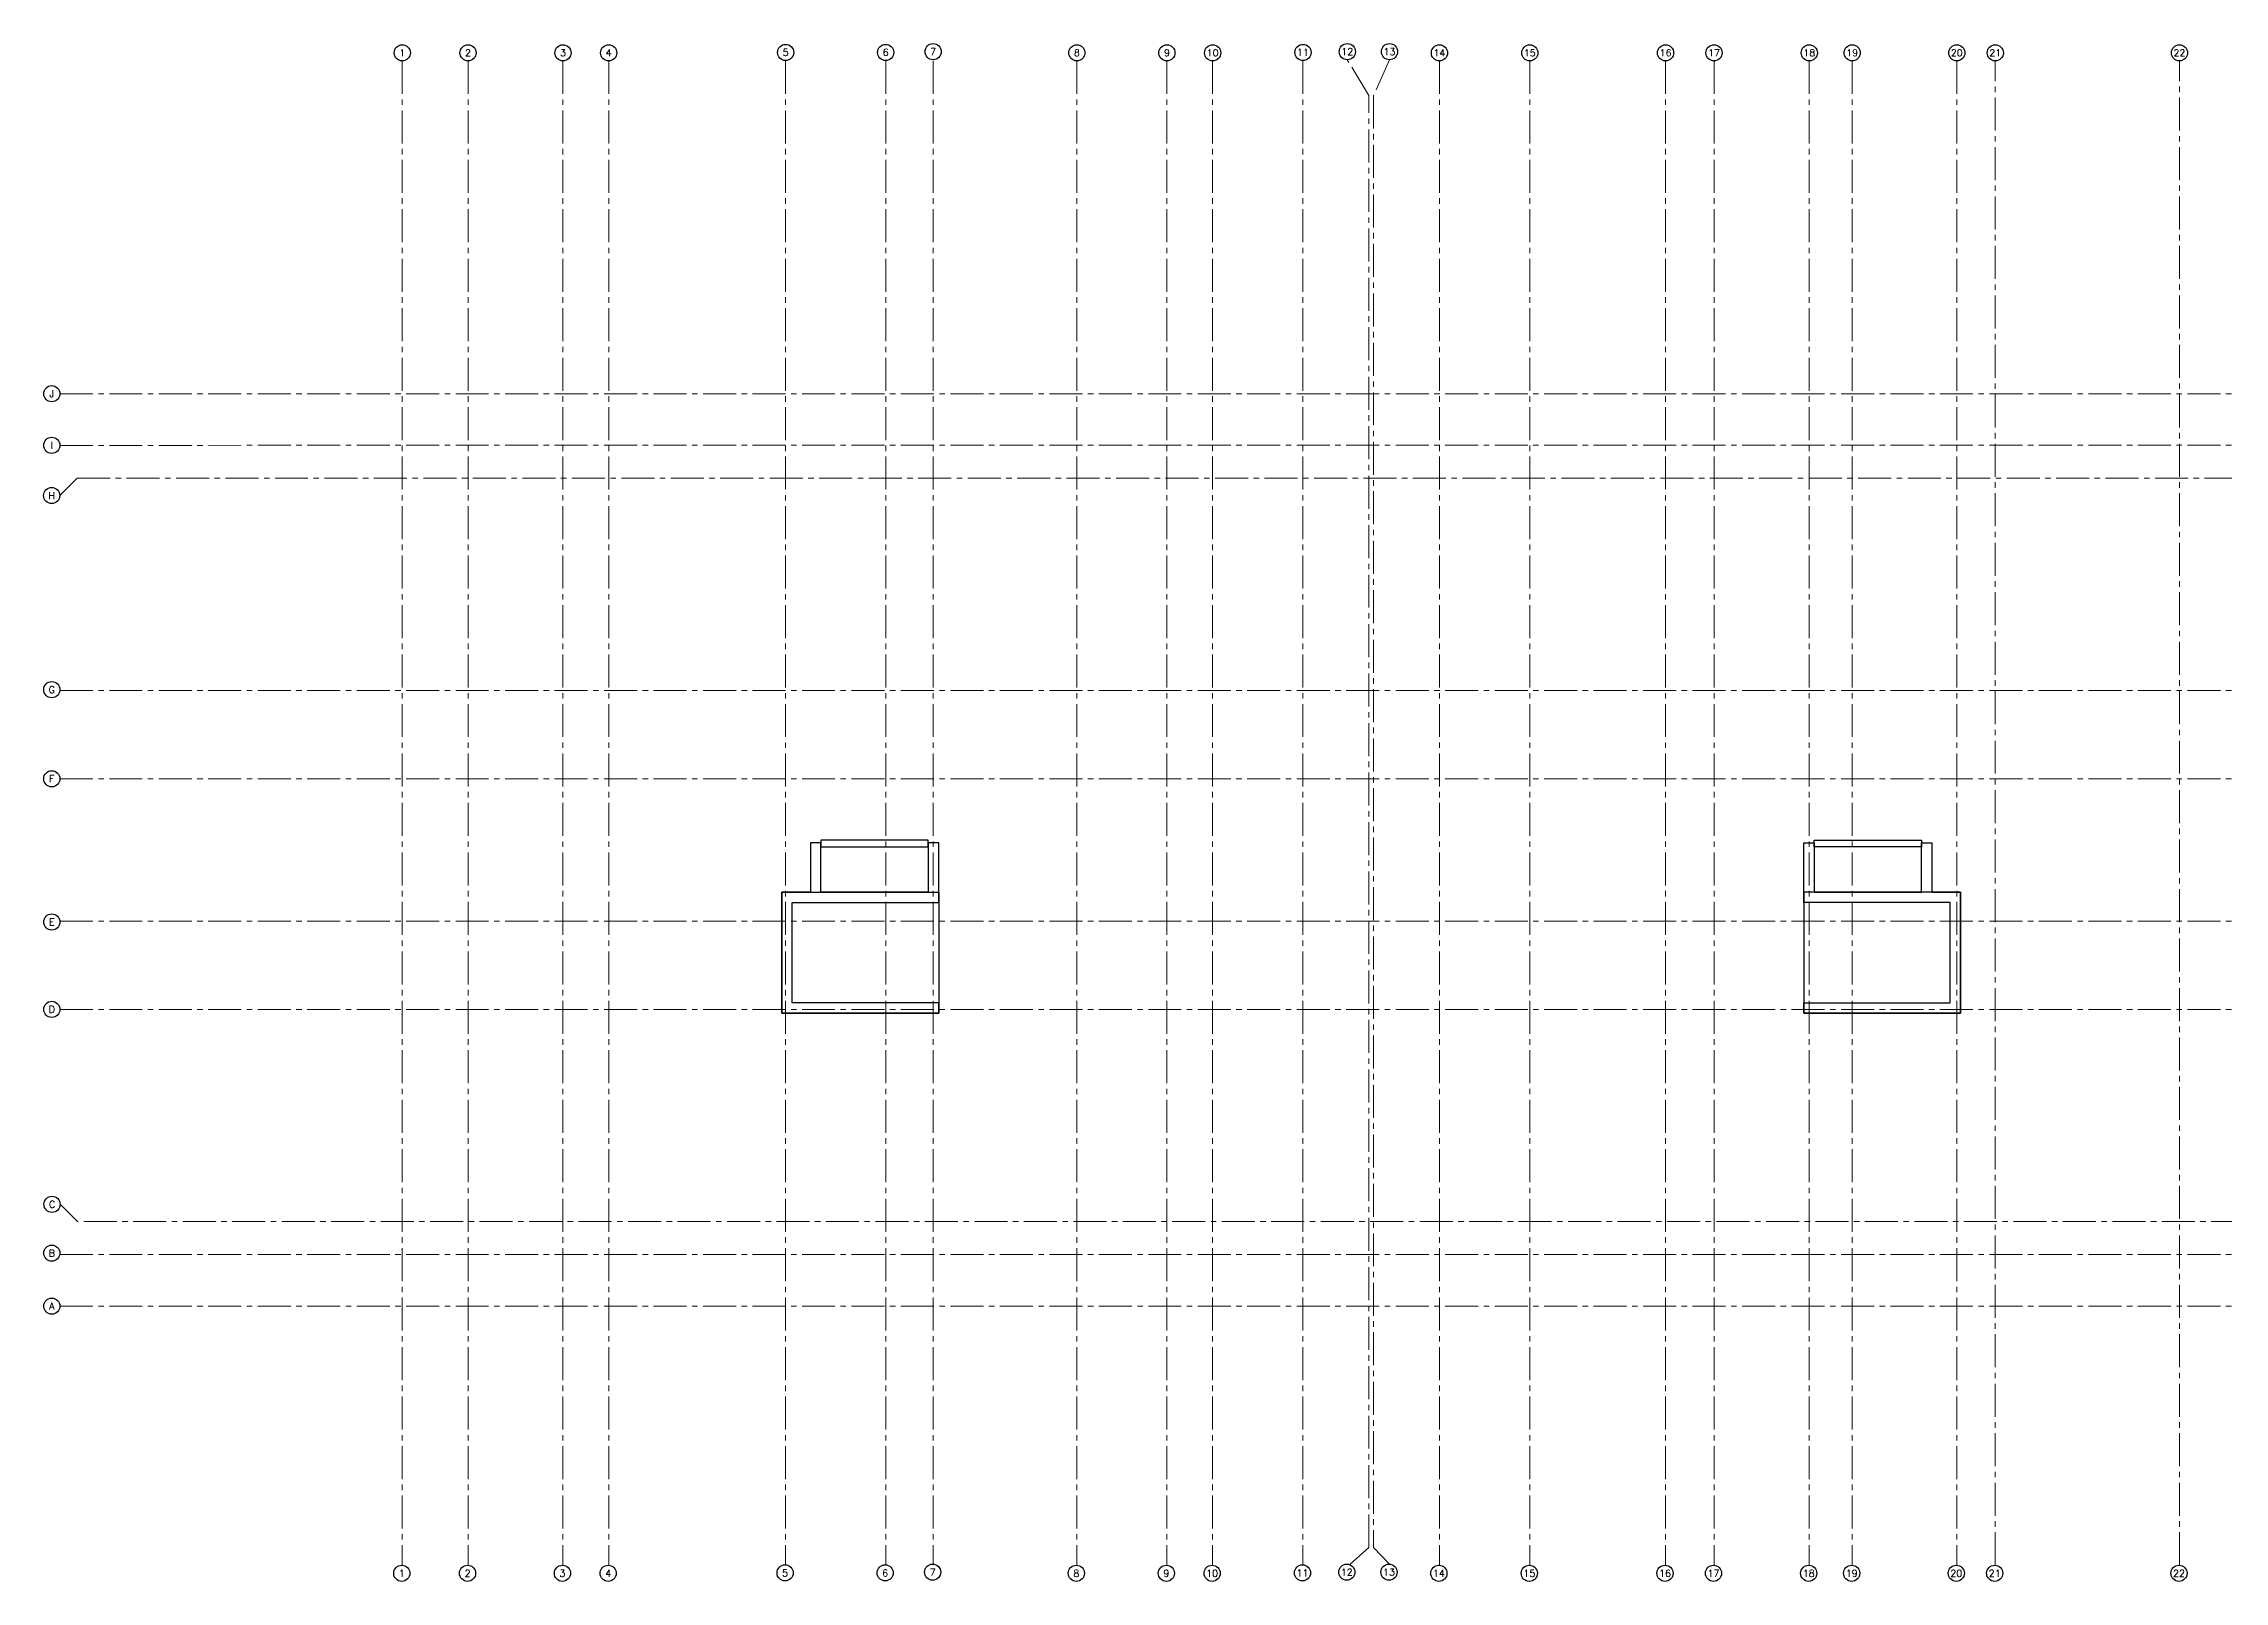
# Model space of a CAD drawing. Header units: metres. Extents: x -10 to 115, y -8 to 36.
# Drawn here: x -10.4 to 52.6, y -7.9 to 36.5 of the extents above; entities that cross this region are included whole.
import ezdxf
from ezdxf.enums import TextEntityAlignment as Align

# ---------------------------------------------------------------- set-up
doc = ezdxf.new("R2010")
doc.units = ezdxf.units.M
doc.linetypes.add('CENTER2', pattern=[28.575, 19.05, -3.175, 3.175, -3.175])
for name, color, linetype in [('GRID', 1, 'CENTER2'), ('S-GRID-CIRC', 3, 'Continuous'), ('S-GRID-CIRC-TEXT', 3, 'Continuous'), ('ShearWall', 241, 'Continuous'), ('Slab', 3, 'Continuous'), ('Wall', 1, 'Continuous')]:
    doc.layers.add(name, color=color, linetype=linetype)
doc.layers.add('S-GRID-DIMS', color=2, linetype='Continuous', lineweight=0)
doc.styles.add('S-ROMANS', font='romans.shx', dxfattribs={"width": 0.75})

# ---------------------------------------------------------------- blocks, each defined once
blk = doc.blocks.new('S-GRID-CIRC')
at = {"layer": 'S-GRID-CIRC'}
blk.add_circle((0, 0), 0.35, dxfattribs=at)
at = {"layer": 'S-GRID-CIRC-TEXT', "color": 3, "style": 'S-ROMANS', "flags": 8}
blk.add_attdef('GRID-CIRC', text='', height=0.3, dxfattribs=at).set_placement((0, 0), align=Align.MIDDLE)

msp = doc.modelspace()

# ---------------------------------------------------------------- linework, layer by layer
at = {"layer": 'GRID', "lineweight": 0, "ltscale": 0.05}
for p, q in [((0, 35.963), (0, -7.482)), ((1.9, 35.963), (1.9, -7.482)), ((4.64, 35.963), (4.64, -7.482)), ((5.96, 35.963), (5.96, -7.482)), ((11.07, 35.963), (11.07, -7.482)), ((13.96, 35.963), (13.96, -7.482)), ((15.33, 35.963), (15.33, -7.482)), ((19.48, 35.963), (19.48, -7.482)), ((22.08, 35.963), (22.08, -7.482)), ((23.4, 35.963), (23.4, -7.482)), ((26.01, 35.963), (26.01, -7.482)), ((29.95, 35.963), (29.95, -7.482)), ((32.56, 35.963), (32.56, -7.482)), ((36.48, 35.963), (36.48, -7.482)), ((37.88, 35.963), (37.88, -7.482)), ((40.63, 35.963), (40.63, -7.482)), ((41.87, 35.963), (41.87, -7.482)), ((44.89, 35.963), (44.89, -7.482)), ((46, -7.482), (46, 35.963)), ((51.32, -7.482), (51.32, 35.963)), ((-9.888, 26.35), (114.619, 26.351)), ((-9.888, 24.86), (114.619, 24.861)), ((-9.888, 17.78), (114.619, 17.781)), ((-9.888, 15.23), (114.619, 15.231)), ((-9.888, 11.12), (114.619, 11.121)), ((-9.888, 8.57), (114.619, 8.571)), ((-9.888, 1.49), (114.619, 1.491)), ((-9.888, 0), (114.619, 0.001))]:
    msp.add_line(p, q, dxfattribs=at)
for points in [[(27.37, -7.45), (27.91, -6.974), (27.91, 34.963), (27.29, 35.995)], [(28.51, 35.995), (28.05, 34.963), (28.05, -6.974), (28.51, -7.45)], [(-9.89, 23.41), (-9.39, 23.91), (114.541, 23.911), (114.612, 23.411)], [(114.849, 2.718), (114.629, 2.441), (-9.38, 2.44), (-9.88, 2.94)]]:
    msp.add_lwpolyline(points, dxfattribs=at)
at = {"layer": 'ShearWall'}
for points in [[(10.962, 8.46), (15.49, 8.46), (15.49, 8.76), (11.259, 8.76), (11.262, 11.66), (15.49, 11.66), (15.49, 13.38), (15.19, 13.38), (15.19, 11.96), (12.09, 11.96), (12.09, 13.38), (11.79, 13.38), (11.79, 11.96), (10.962, 11.96)], [(44.998, 8.46), (40.47, 8.46), (40.47, 8.76), (44.701, 8.76), (44.698, 11.66), (40.47, 11.66), (40.47, 13.38), (40.77, 13.38), (40.77, 11.96), (43.87, 11.96), (43.87, 13.38), (44.17, 13.38), (44.17, 11.96), (44.998, 11.96)]]:
    msp.add_lwpolyline(points, close=True, dxfattribs=at)
at = {"layer": 'Slab'}
for points in [[(15.49, 8.46), (10.962, 8.46), (10.962, 11.96), (15.49, 11.96)], [(40.47, 8.46), (44.998, 8.46), (44.998, 11.96), (40.47, 11.96)]]:
    msp.add_lwpolyline(points, close=True, dxfattribs=at)
at = {"layer": 'Wall'}
for points in [[(15.19, 13.26), (15.19, 13.46), (12.09, 13.46), (12.09, 13.26)], [(40.77, 13.26), (40.77, 13.46), (43.87, 13.46), (43.87, 13.26)]]:
    msp.add_lwpolyline(points, close=True, dxfattribs=at)

# ---------------------------------------------------------------- block references
at = {"layer": 'S-GRID-CIRC'}
ref = msp.add_blockref('S-GRID-CIRC', (-10.121, 26.35), dxfattribs=dict(at, xscale=0.667, yscale=0.667, zscale=0.667))
ref.add_attrib('GRID-CIRC', 'J', dxfattribs={"layer": 'S-GRID-CIRC-TEXT', "color": 3, "height": 0.2, "style": 'S-ROMANS'}).set_placement((-10.121, 26.35), align=Align.MIDDLE)
ref = msp.add_blockref('S-GRID-CIRC', (-10.121, 24.86), dxfattribs=dict(at, xscale=0.667, yscale=0.667, zscale=0.667))
ref.add_attrib('GRID-CIRC', 'I', dxfattribs={"layer": 'S-GRID-CIRC-TEXT', "color": 3, "height": 0.2, "style": 'S-ROMANS'}).set_placement((-10.121, 24.86), align=Align.MIDDLE)
ref = msp.add_blockref('S-GRID-CIRC', (-10.124, 23.41), dxfattribs=dict(at, xscale=0.667, yscale=0.667, zscale=0.667))
ref.add_attrib('GRID-CIRC', 'H', dxfattribs={"layer": 'S-GRID-CIRC-TEXT', "color": 3, "height": 0.2, "style": 'S-ROMANS'}).set_placement((-10.124, 23.41), align=Align.MIDDLE)
ref = msp.add_blockref('S-GRID-CIRC', (-10.122, 17.803), dxfattribs=dict(at, xscale=0.667, yscale=0.667, zscale=0.667))
ref.add_attrib('GRID-CIRC', 'G', dxfattribs={"layer": 'S-GRID-CIRC-TEXT', "color": 3, "height": 0.2, "style": 'S-ROMANS'}).set_placement((-10.122, 17.803), align=Align.MIDDLE)
ref = msp.add_blockref('S-GRID-CIRC', (-10.122, 15.23), dxfattribs=dict(at, xscale=0.667, yscale=0.667, zscale=0.667))
ref.add_attrib('GRID-CIRC', 'F', dxfattribs={"layer": 'S-GRID-CIRC-TEXT', "color": 3, "height": 0.2, "style": 'S-ROMANS'}).set_placement((-10.122, 15.23), align=Align.MIDDLE)
ref = msp.add_blockref('S-GRID-CIRC', (-10.121, 11.093), dxfattribs=dict(at, xscale=0.667, yscale=0.667, zscale=0.667))
ref.add_attrib('GRID-CIRC', 'E', dxfattribs={"layer": 'S-GRID-CIRC-TEXT', "color": 3, "height": 0.2, "style": 'S-ROMANS'}).set_placement((-10.121, 11.093), align=Align.MIDDLE)
ref = msp.add_blockref('S-GRID-CIRC', (-10.121, 8.57), dxfattribs=dict(at, xscale=0.667, yscale=0.667, zscale=0.667))
ref.add_attrib('GRID-CIRC', 'D', dxfattribs={"layer": 'S-GRID-CIRC-TEXT', "color": 3, "height": 0.2, "style": 'S-ROMANS'}).set_placement((-10.121, 8.57), align=Align.MIDDLE)
ref = msp.add_blockref('S-GRID-CIRC', (-10.113, 2.94), dxfattribs=dict(at, xscale=0.667, yscale=0.667, zscale=0.667))
ref.add_attrib('GRID-CIRC', 'C', dxfattribs={"layer": 'S-GRID-CIRC-TEXT', "color": 3, "height": 0.2, "style": 'S-ROMANS'}).set_placement((-10.113, 2.94), align=Align.MIDDLE)
ref = msp.add_blockref('S-GRID-CIRC', (-10.121, 1.53), dxfattribs=dict(at, xscale=0.667, yscale=0.667, zscale=0.667))
ref.add_attrib('GRID-CIRC', 'B', dxfattribs={"layer": 'S-GRID-CIRC-TEXT', "color": 3, "height": 0.2, "style": 'S-ROMANS'}).set_placement((-10.121, 1.53), align=Align.MIDDLE)
ref = msp.add_blockref('S-GRID-CIRC', (-10.121, 0), dxfattribs=dict(at, xscale=0.667, yscale=0.667, zscale=0.667))
ref.add_attrib('GRID-CIRC', 'A', dxfattribs={"layer": 'S-GRID-CIRC-TEXT', "color": 3, "height": 0.2, "style": 'S-ROMANS'}).set_placement((-10.121, 0), align=Align.MIDDLE)
at = {"layer": 'S-GRID-DIMS', "ltscale": 20}
ref = msp.add_blockref('S-GRID-CIRC', (0, 36.196), dxfattribs=dict(at, xscale=0.667, yscale=0.667, zscale=0.667))
ref.add_attrib('GRID-CIRC', '1', dxfattribs={"layer": 'S-GRID-CIRC-TEXT', "color": 3, "height": 0.2, "style": 'S-ROMANS'}).set_placement((0, 36.196), align=Align.MIDDLE)
ref = msp.add_blockref('S-GRID-CIRC', (1.9, 36.196), dxfattribs=dict(at, xscale=0.667, yscale=0.667, zscale=0.667))
ref.add_attrib('GRID-CIRC', '2', dxfattribs={"layer": 'S-GRID-CIRC-TEXT', "color": 3, "height": 0.2, "style": 'S-ROMANS'}).set_placement((1.9, 36.196), align=Align.MIDDLE)
ref = msp.add_blockref('S-GRID-CIRC', (4.64, 36.196), dxfattribs=dict(at, xscale=0.667, yscale=0.667, zscale=0.667))
ref.add_attrib('GRID-CIRC', '3', dxfattribs={"layer": 'S-GRID-CIRC-TEXT', "color": 3, "height": 0.2, "style": 'S-ROMANS'}).set_placement((4.64, 36.196), align=Align.MIDDLE)
ref = msp.add_blockref('S-GRID-CIRC', (5.96, 36.196), dxfattribs=dict(at, xscale=0.667, yscale=0.667, zscale=0.667))
ref.add_attrib('GRID-CIRC', '4', dxfattribs={"layer": 'S-GRID-CIRC-TEXT', "color": 3, "height": 0.2, "style": 'S-ROMANS'}).set_placement((5.96, 36.196), align=Align.MIDDLE)
ref = msp.add_blockref('S-GRID-CIRC', (11.07, 36.207), dxfattribs=dict(at, xscale=0.667, yscale=0.667, zscale=0.667))
ref.add_attrib('GRID-CIRC', '5', dxfattribs={"layer": 'S-GRID-CIRC-TEXT', "color": 3, "height": 0.2, "style": 'S-ROMANS'}).set_placement((11.07, 36.207), align=Align.MIDDLE)
ref = msp.add_blockref('S-GRID-CIRC', (13.96, 36.207), dxfattribs=dict(at, xscale=0.667, yscale=0.667, zscale=0.667))
ref.add_attrib('GRID-CIRC', '6', dxfattribs={"layer": 'S-GRID-CIRC-TEXT', "color": 3, "height": 0.2, "style": 'S-ROMANS'}).set_placement((13.96, 36.207), align=Align.MIDDLE)
ref = msp.add_blockref('S-GRID-CIRC', (15.33, 36.229), dxfattribs=dict(at, xscale=0.667, yscale=0.667, zscale=0.667))
ref.add_attrib('GRID-CIRC', '7', dxfattribs={"layer": 'S-GRID-CIRC-TEXT', "color": 3, "height": 0.2, "style": 'S-ROMANS'}).set_placement((15.33, 36.229), align=Align.MIDDLE)
ref = msp.add_blockref('S-GRID-CIRC', (19.48, 36.196), dxfattribs=dict(at, xscale=0.667, yscale=0.667, zscale=0.667))
ref.add_attrib('GRID-CIRC', '8', dxfattribs={"layer": 'S-GRID-CIRC-TEXT', "color": 3, "height": 0.2, "style": 'S-ROMANS'}).set_placement((19.48, 36.196), align=Align.MIDDLE)
ref = msp.add_blockref('S-GRID-CIRC', (22.08, 36.196), dxfattribs=dict(at, xscale=0.667, yscale=0.667, zscale=0.667))
ref.add_attrib('GRID-CIRC', '9', dxfattribs={"layer": 'S-GRID-CIRC-TEXT', "color": 3, "height": 0.2, "style": 'S-ROMANS'}).set_placement((22.08, 36.196), align=Align.MIDDLE)
ref = msp.add_blockref('S-GRID-CIRC', (23.401, 36.196), dxfattribs=dict(at, xscale=0.667, yscale=0.667, zscale=0.667))
ref.add_attrib('GRID-CIRC', '10', dxfattribs={"layer": 'S-GRID-CIRC-TEXT', "color": 3, "height": 0.2001, "style": 'S-ROMANS'}).set_placement((23.401, 36.196), align=Align.MIDDLE)
ref = msp.add_blockref('S-GRID-CIRC', (26.01, 36.207), dxfattribs=dict(at, xscale=0.667, yscale=0.667, zscale=0.667))
ref.add_attrib('GRID-CIRC', '11', dxfattribs={"layer": 'S-GRID-CIRC-TEXT', "color": 3, "height": 0.2001, "style": 'S-ROMANS'}).set_placement((26.01, 36.207), align=Align.MIDDLE)
ref = msp.add_blockref('S-GRID-CIRC', (27.29, 36.229), dxfattribs=dict(at, xscale=0.667, yscale=0.667, zscale=0.667))
ref.add_attrib('GRID-CIRC', '12', dxfattribs={"layer": 'S-GRID-CIRC-TEXT', "color": 3, "height": 0.2001, "style": 'S-ROMANS'}).set_placement((27.29, 36.229), align=Align.MIDDLE)
ref = msp.add_blockref('S-GRID-CIRC', (28.508, 36.229), dxfattribs=dict(at, xscale=0.667, yscale=0.667, zscale=0.667))
ref.add_attrib('GRID-CIRC', '13', dxfattribs={"layer": 'S-GRID-CIRC-TEXT', "color": 3, "height": 0.2001, "style": 'S-ROMANS'}).set_placement((28.508, 36.229), align=Align.MIDDLE)
ref = msp.add_blockref('S-GRID-CIRC', (29.95, 36.195), dxfattribs=dict(at, xscale=0.667, yscale=0.667, zscale=0.667))
ref.add_attrib('GRID-CIRC', '14', dxfattribs={"layer": 'S-GRID-CIRC-TEXT', "color": 3, "height": 0.2001, "style": 'S-ROMANS'}).set_placement((29.95, 36.195), align=Align.MIDDLE)
ref = msp.add_blockref('S-GRID-CIRC', (32.56, 36.195), dxfattribs=dict(at, xscale=0.667, yscale=0.667, zscale=0.667))
ref.add_attrib('GRID-CIRC', '15', dxfattribs={"layer": 'S-GRID-CIRC-TEXT', "color": 3, "height": 0.2001, "style": 'S-ROMANS'}).set_placement((32.56, 36.195), align=Align.MIDDLE)
ref = msp.add_blockref('S-GRID-CIRC', (36.48, 36.196), dxfattribs=dict(at, xscale=0.667, yscale=0.667, zscale=0.667))
ref.add_attrib('GRID-CIRC', '16', dxfattribs={"layer": 'S-GRID-CIRC-TEXT', "color": 3, "height": 0.2001, "style": 'S-ROMANS'}).set_placement((36.48, 36.196), align=Align.MIDDLE)
ref = msp.add_blockref('S-GRID-CIRC', (37.88, 36.196), dxfattribs=dict(at, xscale=0.667, yscale=0.667, zscale=0.667))
ref.add_attrib('GRID-CIRC', '17', dxfattribs={"layer": 'S-GRID-CIRC-TEXT', "color": 3, "height": 0.2001, "style": 'S-ROMANS'}).set_placement((37.88, 36.196), align=Align.MIDDLE)
ref = msp.add_blockref('S-GRID-CIRC', (40.63, 36.196), dxfattribs=dict(at, xscale=0.667, yscale=0.667, zscale=0.667))
ref.add_attrib('GRID-CIRC', '18', dxfattribs={"layer": 'S-GRID-CIRC-TEXT', "color": 3, "height": 0.2001, "style": 'S-ROMANS'}).set_placement((40.63, 36.196), align=Align.MIDDLE)
ref = msp.add_blockref('S-GRID-CIRC', (41.87, 36.196), dxfattribs=dict(at, xscale=0.667, yscale=0.667, zscale=0.667))
ref.add_attrib('GRID-CIRC', '19', dxfattribs={"layer": 'S-GRID-CIRC-TEXT', "color": 3, "height": 0.2001, "style": 'S-ROMANS'}).set_placement((41.87, 36.196), align=Align.MIDDLE)
ref = msp.add_blockref('S-GRID-CIRC', (44.89, 36.196), dxfattribs=dict(at, xscale=0.667, yscale=0.667, zscale=0.667))
ref.add_attrib('GRID-CIRC', '20', dxfattribs={"layer": 'S-GRID-CIRC-TEXT', "color": 3, "height": 0.2001, "style": 'S-ROMANS'}).set_placement((44.89, 36.196), align=Align.MIDDLE)
ref = msp.add_blockref('S-GRID-CIRC', (46.001, 36.196), dxfattribs=dict(at, xscale=0.667, yscale=0.667, zscale=0.667))
ref.add_attrib('GRID-CIRC', '21', dxfattribs={"layer": 'S-GRID-CIRC-TEXT', "color": 3, "height": 0.2001, "style": 'S-ROMANS'}).set_placement((46.001, 36.196), align=Align.MIDDLE)
ref = msp.add_blockref('S-GRID-CIRC', (51.32, 36.196), dxfattribs=dict(at, xscale=0.667, yscale=0.667, zscale=0.667))
ref.add_attrib('GRID-CIRC', '22', dxfattribs={"layer": 'S-GRID-CIRC-TEXT', "color": 3, "height": 0.2001, "style": 'S-ROMANS'}).set_placement((51.32, 36.196), align=Align.MIDDLE)
ref = msp.add_blockref('S-GRID-CIRC', (-0.015, -7.715), dxfattribs=dict(at, xscale=0.667, yscale=0.667, zscale=0.667))
ref.add_attrib('GRID-CIRC', '1', dxfattribs={"layer": 'S-GRID-CIRC-TEXT', "color": 3, "height": 0.2, "style": 'S-ROMANS'}).set_placement((-0.015, -7.715), align=Align.MIDDLE)
ref = msp.add_blockref('S-GRID-CIRC', (1.885, -7.715), dxfattribs=dict(at, xscale=0.667, yscale=0.667, zscale=0.667))
ref.add_attrib('GRID-CIRC', '2', dxfattribs={"layer": 'S-GRID-CIRC-TEXT', "color": 3, "height": 0.2, "style": 'S-ROMANS'}).set_placement((1.885, -7.715), align=Align.MIDDLE)
ref = msp.add_blockref('S-GRID-CIRC', (4.625, -7.715), dxfattribs=dict(at, xscale=0.667, yscale=0.667, zscale=0.667))
ref.add_attrib('GRID-CIRC', '3', dxfattribs={"layer": 'S-GRID-CIRC-TEXT', "color": 3, "height": 0.2, "style": 'S-ROMANS'}).set_placement((4.625, -7.715), align=Align.MIDDLE)
ref = msp.add_blockref('S-GRID-CIRC', (5.945, -7.715), dxfattribs=dict(at, xscale=0.667, yscale=0.667, zscale=0.667))
ref.add_attrib('GRID-CIRC', '4', dxfattribs={"layer": 'S-GRID-CIRC-TEXT', "color": 3, "height": 0.2, "style": 'S-ROMANS'}).set_placement((5.945, -7.715), align=Align.MIDDLE)
ref = msp.add_blockref('S-GRID-CIRC', (11.055, -7.704), dxfattribs=dict(at, xscale=0.667, yscale=0.667, zscale=0.667))
ref.add_attrib('GRID-CIRC', '5', dxfattribs={"layer": 'S-GRID-CIRC-TEXT', "color": 3, "height": 0.2, "style": 'S-ROMANS'}).set_placement((11.055, -7.704), align=Align.MIDDLE)
ref = msp.add_blockref('S-GRID-CIRC', (13.945, -7.704), dxfattribs=dict(at, xscale=0.667, yscale=0.667, zscale=0.667))
ref.add_attrib('GRID-CIRC', '6', dxfattribs={"layer": 'S-GRID-CIRC-TEXT', "color": 3, "height": 0.2, "style": 'S-ROMANS'}).set_placement((13.945, -7.704), align=Align.MIDDLE)
ref = msp.add_blockref('S-GRID-CIRC', (15.315, -7.683), dxfattribs=dict(at, xscale=0.667, yscale=0.667, zscale=0.667))
ref.add_attrib('GRID-CIRC', '7', dxfattribs={"layer": 'S-GRID-CIRC-TEXT', "color": 3, "height": 0.2, "style": 'S-ROMANS'}).set_placement((15.315, -7.683), align=Align.MIDDLE)
ref = msp.add_blockref('S-GRID-CIRC', (19.465, -7.715), dxfattribs=dict(at, xscale=0.667, yscale=0.667, zscale=0.667))
ref.add_attrib('GRID-CIRC', '8', dxfattribs={"layer": 'S-GRID-CIRC-TEXT', "color": 3, "height": 0.2, "style": 'S-ROMANS'}).set_placement((19.465, -7.715), align=Align.MIDDLE)
ref = msp.add_blockref('S-GRID-CIRC', (22.065, -7.715), dxfattribs=dict(at, xscale=0.667, yscale=0.667, zscale=0.667))
ref.add_attrib('GRID-CIRC', '9', dxfattribs={"layer": 'S-GRID-CIRC-TEXT', "color": 3, "height": 0.2, "style": 'S-ROMANS'}).set_placement((22.065, -7.715), align=Align.MIDDLE)
ref = msp.add_blockref('S-GRID-CIRC', (23.386, -7.715), dxfattribs=dict(at, xscale=0.667, yscale=0.667, zscale=0.667))
ref.add_attrib('GRID-CIRC', '10', dxfattribs={"layer": 'S-GRID-CIRC-TEXT', "color": 3, "height": 0.2001, "style": 'S-ROMANS'}).set_placement((23.386, -7.715), align=Align.MIDDLE)
ref = msp.add_blockref('S-GRID-CIRC', (25.995, -7.704), dxfattribs=dict(at, xscale=0.667, yscale=0.667, zscale=0.667))
ref.add_attrib('GRID-CIRC', '11', dxfattribs={"layer": 'S-GRID-CIRC-TEXT', "color": 3, "height": 0.2001, "style": 'S-ROMANS'}).set_placement((25.995, -7.704), align=Align.MIDDLE)
ref = msp.add_blockref('S-GRID-CIRC', (27.275, -7.683), dxfattribs=dict(at, xscale=0.667, yscale=0.667, zscale=0.667))
ref.add_attrib('GRID-CIRC', '12', dxfattribs={"layer": 'S-GRID-CIRC-TEXT', "color": 3, "height": 0.2001, "style": 'S-ROMANS'}).set_placement((27.275, -7.683), align=Align.MIDDLE)
ref = msp.add_blockref('S-GRID-CIRC', (28.493, -7.683), dxfattribs=dict(at, xscale=0.667, yscale=0.667, zscale=0.667))
ref.add_attrib('GRID-CIRC', '13', dxfattribs={"layer": 'S-GRID-CIRC-TEXT', "color": 3, "height": 0.2001, "style": 'S-ROMANS'}).set_placement((28.493, -7.683), align=Align.MIDDLE)
ref = msp.add_blockref('S-GRID-CIRC', (29.935, -7.716), dxfattribs=dict(at, xscale=0.667, yscale=0.667, zscale=0.667))
ref.add_attrib('GRID-CIRC', '14', dxfattribs={"layer": 'S-GRID-CIRC-TEXT', "color": 3, "height": 0.2001, "style": 'S-ROMANS'}).set_placement((29.935, -7.716), align=Align.MIDDLE)
ref = msp.add_blockref('S-GRID-CIRC', (32.545, -7.716), dxfattribs=dict(at, xscale=0.667, yscale=0.667, zscale=0.667))
ref.add_attrib('GRID-CIRC', '15', dxfattribs={"layer": 'S-GRID-CIRC-TEXT', "color": 3, "height": 0.2001, "style": 'S-ROMANS'}).set_placement((32.545, -7.716), align=Align.MIDDLE)
ref = msp.add_blockref('S-GRID-CIRC', (36.465, -7.715), dxfattribs=dict(at, xscale=0.667, yscale=0.667, zscale=0.667))
ref.add_attrib('GRID-CIRC', '16', dxfattribs={"layer": 'S-GRID-CIRC-TEXT', "color": 3, "height": 0.2001, "style": 'S-ROMANS'}).set_placement((36.465, -7.715), align=Align.MIDDLE)
ref = msp.add_blockref('S-GRID-CIRC', (37.865, -7.715), dxfattribs=dict(at, xscale=0.667, yscale=0.667, zscale=0.667))
ref.add_attrib('GRID-CIRC', '17', dxfattribs={"layer": 'S-GRID-CIRC-TEXT', "color": 3, "height": 0.2001, "style": 'S-ROMANS'}).set_placement((37.865, -7.715), align=Align.MIDDLE)
ref = msp.add_blockref('S-GRID-CIRC', (40.615, -7.715), dxfattribs=dict(at, xscale=0.667, yscale=0.667, zscale=0.667))
ref.add_attrib('GRID-CIRC', '18', dxfattribs={"layer": 'S-GRID-CIRC-TEXT', "color": 3, "height": 0.2001, "style": 'S-ROMANS'}).set_placement((40.615, -7.715), align=Align.MIDDLE)
ref = msp.add_blockref('S-GRID-CIRC', (41.855, -7.715), dxfattribs=dict(at, xscale=0.667, yscale=0.667, zscale=0.667))
ref.add_attrib('GRID-CIRC', '19', dxfattribs={"layer": 'S-GRID-CIRC-TEXT', "color": 3, "height": 0.2001, "style": 'S-ROMANS'}).set_placement((41.855, -7.715), align=Align.MIDDLE)
ref = msp.add_blockref('S-GRID-CIRC', (44.875, -7.715), dxfattribs=dict(at, xscale=0.667, yscale=0.667, zscale=0.667))
ref.add_attrib('GRID-CIRC', '20', dxfattribs={"layer": 'S-GRID-CIRC-TEXT', "color": 3, "height": 0.2001, "style": 'S-ROMANS'}).set_placement((44.875, -7.715), align=Align.MIDDLE)
ref = msp.add_blockref('S-GRID-CIRC', (45.986, -7.715), dxfattribs=dict(at, xscale=0.667, yscale=0.667, zscale=0.667))
ref.add_attrib('GRID-CIRC', '21', dxfattribs={"layer": 'S-GRID-CIRC-TEXT', "color": 3, "height": 0.2001, "style": 'S-ROMANS'}).set_placement((45.986, -7.715), align=Align.MIDDLE)
ref = msp.add_blockref('S-GRID-CIRC', (51.305, -7.715), dxfattribs=dict(at, xscale=0.667, yscale=0.667, zscale=0.667))
ref.add_attrib('GRID-CIRC', '22', dxfattribs={"layer": 'S-GRID-CIRC-TEXT', "color": 3, "height": 0.2001, "style": 'S-ROMANS'}).set_placement((51.305, -7.715), align=Align.MIDDLE)

doc.saveas('drawing.dxf')
